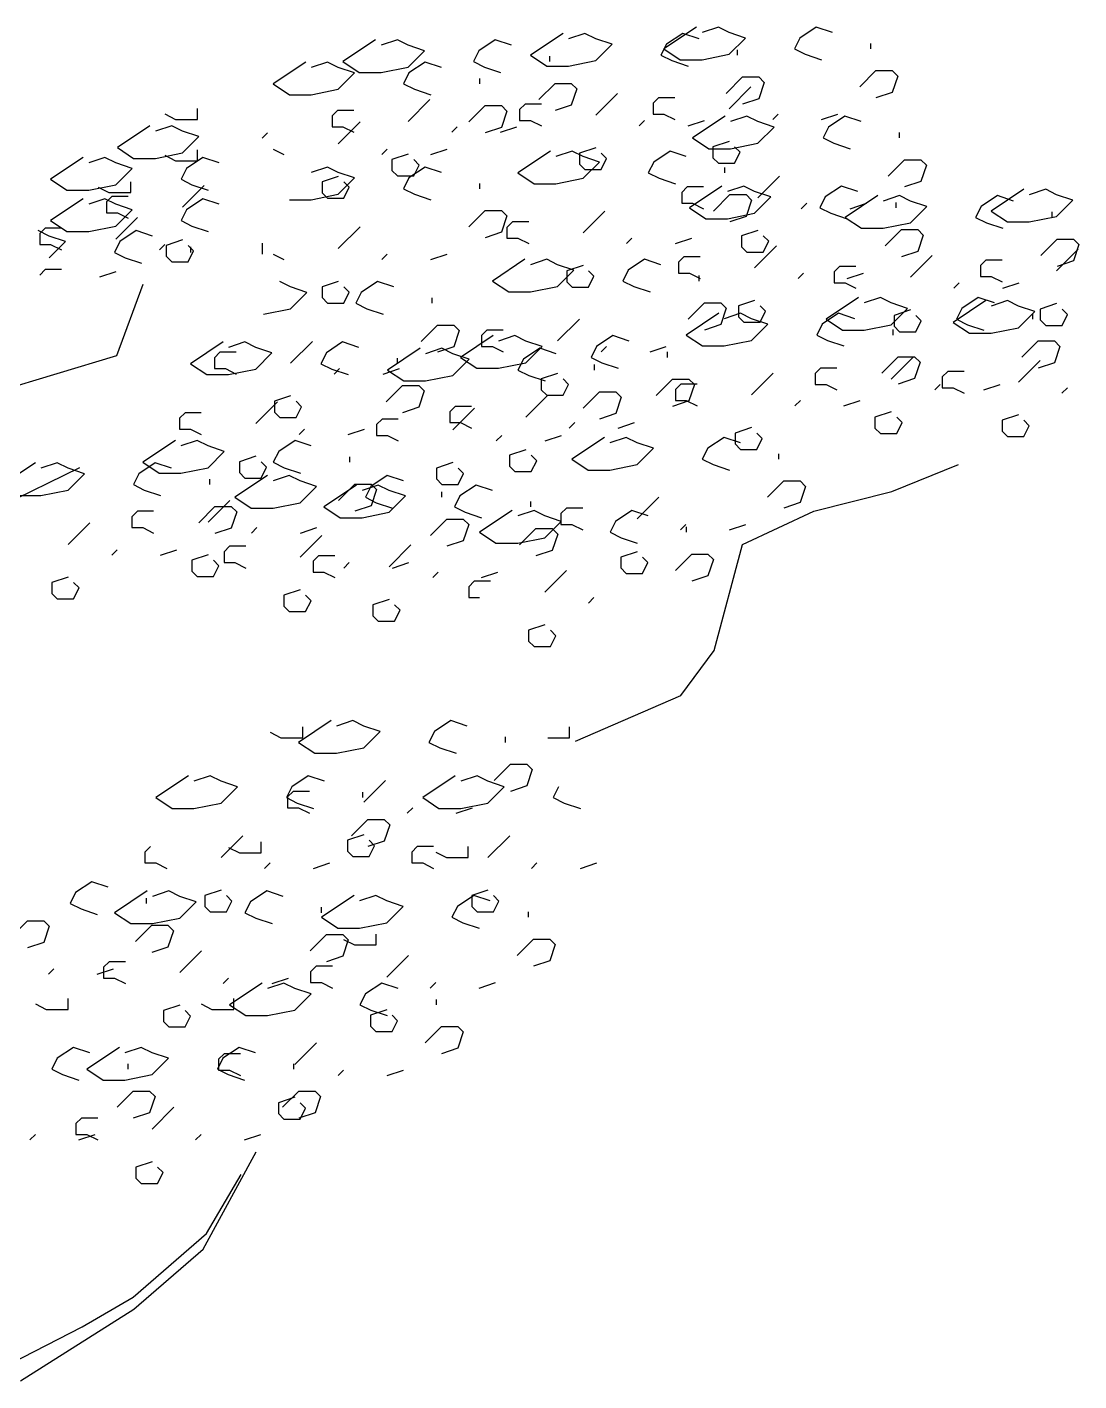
# Model space of a CAD drawing. Header units: millimetres. Extents: x 87938 to 265635, y 330093 to 434310.
# Drawn here: x 260160 to 261976, y 370796 to 373133 of the extents above; entities that cross this region are included whole.
import ezdxf

# ---------------------------------------------------------------- set-up
doc = ezdxf.new("R2010")
doc.units = ezdxf.units.MM

# ---------------------------------------------------------------- blocks, each defined once
blk = doc.blocks.new('A$C61DD4849')
for p, q in [((4593.1, 7880.6), (4536.8, 7843.1)), ((4630.7, 7880.6), (4602.5, 7871.3)), ((4649.4, 7871.3), (4630.7, 7880.6)), ((4823.5, 7891.6), (4767.2, 7854.1)), ((4799.6, 7880.6), (4771.5, 7861.9)), ((4827.8, 7871.3), (4799.6, 7880.6)), ((4861.1, 7891.6), (4832.9, 7882.2)), ((4879.8, 7882.2), (4861.1, 7891.6)), ((4908, 7872.8), (4879.8, 7882.2)), ((5030, 7891.6), (5001.9, 7872.8)), ((5058.2, 7882.2), (5030, 7891.6)), ((4269.5, 7869.7), (4213.2, 7832.1)), ((4307, 7869.7), (4278.9, 7860.3)), ((4325.8, 7860.3), (4307, 7869.7)), ((4353.9, 7850.9), (4325.8, 7860.3)), ((4476, 7869.7), (4447.8, 7850.9)), ((4504.1, 7860.3), (4476, 7869.7)), ((4677.6, 7861.9), (4649.4, 7871.3)), ((4649.4, 7833.7), (4677.6, 7861.9)), ((4771.5, 7861.9), (4762.1, 7843.1)), ((4767.2, 7854.1), (4795.4, 7835.3)), ((4879.8, 7844.7), (4908, 7872.8)), ((4893.5, 7852.5), (4893.5, 7843.1)), ((5001.9, 7872.8), (4992.5, 7854.1)), ((4992.5, 7854.1), (5011.2, 7844.7)), ((5123.9, 7863.4), (5123.9, 7854.1)), ((4148.8, 7831.2), (4092.5, 7793.7)), ((4186.3, 7831.2), (4158.2, 7821.8)), ((4205.1, 7821.8), (4186.3, 7831.2)), ((4213.2, 7832.1), (4241.3, 7813.3)), ((4325.8, 7822.7), (4353.9, 7850.9)), ((4355.3, 7831.2), (4327.1, 7812.5)), ((4383.4, 7821.8), (4355.3, 7831.2)), ((4447.8, 7850.9), (4438.4, 7832.1)), ((4438.4, 7832.1), (4457.2, 7822.7)), ((4536.8, 7843.1), (4565, 7824.3)), ((4569.8, 7841.5), (4569.8, 7832.1)), ((4602.5, 7824.3), (4649.4, 7833.7)), ((4762.1, 7843.1), (4780.8, 7833.7)), ((4780.8, 7833.7), (4809, 7824.3)), ((4795.4, 7835.3), (4832.9, 7835.3)), ((4832.9, 7835.3), (4879.8, 7844.7)), ((5011.2, 7844.7), (5039.4, 7835.3)), ((4233.3, 7812.5), (4205.1, 7821.8)), ((4205.1, 7784.3), (4233.3, 7812.5)), ((4241.3, 7813.3), (4278.9, 7813.3)), ((4278.9, 7813.3), (4325.8, 7822.7)), ((4327.1, 7812.5), (4317.7, 7793.7)), ((4457.2, 7822.7), (4485.3, 7813.3)), ((4565, 7824.3), (4602.5, 7824.3)), ((4874.7, 7777.3), (4902.8, 7805.5)), ((4902.8, 7805.5), (4931, 7805.5)), ((4931, 7805.5), (4940.4, 7796.1)), ((5105.1, 7788.3), (5133.2, 7816.5)), ((5133.2, 7816.5), (5161.4, 7816.5)), ((5161.4, 7816.5), (5170.8, 7807.1)), ((5170.8, 7807.1), (5161.4, 7778.9)), ((4092.5, 7793.7), (4120.6, 7774.9)), ((4158.2, 7774.9), (4205.1, 7784.3)), ((4317.7, 7793.7), (4336.5, 7784.3)), ((4336.5, 7784.3), (4364.7, 7774.9)), ((4449.1, 7803.1), (4449.1, 7793.7)), ((4551, 7766.4), (4579.2, 7794.5)), ((4579.2, 7794.5), (4607.3, 7794.5)), ((4607.3, 7794.5), (4616.7, 7785.1)), ((4616.7, 7785.1), (4607.3, 7757)), ((4917.4, 7788.3), (4879.8, 7750.7)), ((4940.4, 7796.1), (4931, 7767.9)), ((4120.6, 7774.9), (4158.2, 7774.9)), ((4363.3, 7766.4), (4325.8, 7728.8)), ((4527.4, 7758.5), (4518.1, 7749.2)), ((4555.6, 7758.5), (4527.4, 7758.5)), ((4687, 7777.3), (4649.4, 7739.8)), ((4757.8, 7769.5), (4748.5, 7760.1)), ((4748.5, 7760.1), (4748.5, 7741.3)), ((4786, 7769.5), (4757.8, 7769.5)), ((4931, 7767.9), (4902.8, 7758.5)), ((5161.4, 7778.9), (5133.2, 7769.5)), ((3905.6, 7741.7), (3924.3, 7732.3)), ((3961.9, 7732.3), (3961.9, 7751.1)), ((4203.8, 7747.6), (4194.4, 7738.2)), ((4194.4, 7738.2), (4194.4, 7719.4)), ((4231.9, 7747.6), (4203.8, 7747.6)), ((4430.3, 7727.9), (4458.5, 7756.1)), ((4458.5, 7756.1), (4486.7, 7756.1)), ((4486.7, 7756.1), (4496, 7746.7)), ((4496, 7746.7), (4486.7, 7718.5)), ((4518.1, 7749.2), (4518.1, 7730.4)), ((4607.3, 7757), (4579.2, 7747.6)), ((4748.5, 7741.3), (4767.2, 7741.3)), ((4767.2, 7741.3), (4786, 7732)), ((4872.9, 7737.9), (4816.6, 7700.3)), ((4910.4, 7737.9), (4882.3, 7728.5)), ((4929.2, 7728.5), (4910.4, 7737.9)), ((4964.3, 7741.3), (4954.9, 7732)), ((5039.4, 7732), (5067.5, 7741.3)), ((5079.4, 7737.9), (5051.2, 7719.1)), ((5107.5, 7728.5), (5079.4, 7737.9)), ((3880, 7721.4), (3823.7, 7683.9)), ((3917.5, 7721.4), (3889.4, 7712.1)), ((3936.3, 7712.1), (3917.5, 7721.4)), ((3924.3, 7732.3), (3961.9, 7732.3)), ((3964.5, 7702.7), (3936.3, 7712.1)), ((4194.4, 7719.4), (4213.2, 7719.4)), ((4242.6, 7727.9), (4205.1, 7690.4)), ((4213.2, 7719.4), (4231.9, 7710)), ((4410.3, 7719.4), (4400.9, 7710)), ((4486.7, 7718.5), (4458.5, 7709.1)), ((4485.3, 7710), (4513.5, 7719.4)), ((4518.1, 7730.4), (4536.8, 7730.4)), ((4536.8, 7730.4), (4555.6, 7721)), ((4733.9, 7730.4), (4724.5, 7721)), ((4809, 7721), (4837.2, 7730.4)), ((4957.4, 7719.1), (4929.2, 7728.5)), ((4929.2, 7691), (4957.4, 7719.1)), ((5051.2, 7719.1), (5041.8, 7700.3)), ((3936.3, 7674.5), (3964.5, 7702.7)), ((4083.1, 7709.1), (4073.7, 7699.7)), ((4816.6, 7700.3), (4844.8, 7681.6)), ((4879.8, 7694.4), (4851.7, 7685)), ((4882.3, 7681.6), (4929.2, 7691)), ((5041.8, 7700.3), (5060.6, 7691)), ((5060.6, 7691), (5088.8, 7681.6)), ((5173.2, 7709.7), (5173.2, 7700.3)), ((3764.8, 7666.6), (3708.5, 7629)), ((3802.3, 7666.6), (3774.2, 7657.2)), ((3821.1, 7657.2), (3802.3, 7666.6)), ((3823.7, 7683.9), (3851.8, 7665.1)), ((3851.8, 7665.1), (3889.4, 7665.1)), ((3889.4, 7665.1), (3936.3, 7674.5)), ((3905.6, 7670.3), (3924.3, 7660.9)), ((3971.3, 7666.6), (3943.1, 7647.8)), ((3961.9, 7660.9), (3961.9, 7679.7)), ((3999.4, 7657.2), (3971.3, 7666.6)), ((4092.5, 7681), (4111.3, 7671.6)), ((4289.6, 7681), (4280.2, 7671.6)), ((4325.8, 7672.4), (4297.6, 7663)), ((4364.7, 7671.6), (4392.8, 7681)), ((4571.2, 7677.5), (4514.9, 7640)), ((4608.7, 7677.5), (4580.6, 7668.1)), ((4627.5, 7668.1), (4608.7, 7677.5)), ((4649.4, 7683.4), (4621.3, 7674)), ((4621.3, 7674), (4621.3, 7655.2)), ((4655.7, 7658.7), (4627.5, 7668.1)), ((4668.2, 7664.6), (4658.8, 7674)), ((4658.8, 7645.8), (4668.2, 7664.6)), ((4777.7, 7677.5), (4749.5, 7658.7)), ((4805.8, 7668.1), (4777.7, 7677.5)), ((4844.8, 7681.6), (4882.3, 7681.6)), ((4851.7, 7685), (4851.7, 7666.2)), ((4851.7, 7666.2), (4861.1, 7656.8)), ((4898.6, 7675.6), (4889.2, 7685)), ((4889.2, 7656.8), (4898.6, 7675.6)), ((3849.3, 7647.8), (3821.1, 7657.2)), ((3821.1, 7619.6), (3849.3, 7647.8)), ((3924.3, 7660.9), (3961.9, 7660.9)), ((3943.1, 7647.8), (3933.7, 7629)), ((4186.3, 7650.1), (4158.2, 7640.7)), ((4205.1, 7640.7), (4186.3, 7650.1)), ((4297.6, 7663), (4297.6, 7644.3)), ((4297.6, 7644.3), (4307, 7634.9)), ((4355.3, 7650.1), (4327.1, 7631.3)), ((4344.6, 7653.6), (4335.2, 7663)), ((4335.2, 7634.9), (4344.6, 7653.6)), ((4383.4, 7640.7), (4355.3, 7650.1)), ((4621.3, 7655.2), (4630.7, 7645.8)), ((4627.5, 7630.6), (4655.7, 7658.7)), ((4630.7, 7645.8), (4649.4, 7645.8)), ((4649.4, 7645.8), (4658.8, 7645.8)), ((4749.5, 7658.7), (4740.1, 7640)), ((4861.1, 7656.8), (4879.8, 7656.8)), ((4871.5, 7649.4), (4871.5, 7640)), ((4879.8, 7656.8), (4889.2, 7656.8)), ((5154.5, 7634.6), (5182.6, 7662.8)), ((5182.6, 7662.8), (5210.8, 7662.8)), ((5210.8, 7662.8), (5220.2, 7653.4)), ((5220.2, 7653.4), (5210.8, 7625.2)), ((3708.5, 7629), (3736.6, 7610.2)), ((3774.2, 7610.2), (3821.1, 7619.6)), ((3846.7, 7606), (3846.7, 7624.8)), ((3933.7, 7629), (3952.5, 7619.6)), ((3973.8, 7618.1), (3936.3, 7580.6)), ((3952.5, 7619.6), (3980.7, 7610.2)), ((4205.1, 7634), (4177, 7624.6)), ((4177, 7624.6), (4177, 7605.8)), ((4233.3, 7631.3), (4205.1, 7640.7)), ((4205.1, 7603.1), (4233.3, 7631.3)), ((4223.9, 7615.2), (4214.5, 7624.6)), ((4307, 7634.9), (4325.8, 7634.9)), ((4327.1, 7631.3), (4317.7, 7612.5)), ((4325.8, 7634.9), (4335.2, 7634.9)), ((4449.1, 7621.9), (4449.1, 7612.5)), ((4514.9, 7640), (4543, 7621.2)), ((4543, 7621.2), (4580.6, 7621.2)), ((4580.6, 7621.2), (4627.5, 7630.6)), ((4740.1, 7640), (4758.9, 7630.6)), ((4758.9, 7630.6), (4787.1, 7621.2)), ((4966.8, 7634.6), (4929.2, 7597)), ((5210.8, 7625.2), (5182.6, 7615.8)), ((3764.8, 7595.2), (3708.5, 7557.6)), ((3736.6, 7610.2), (3774.2, 7610.2)), ((3802.3, 7595.2), (3774.2, 7585.8)), ((3790.4, 7615.4), (3809.1, 7606)), ((3821.1, 7585.8), (3802.3, 7595.2)), ((3814.3, 7599.3), (3804.9, 7590)), ((3809.1, 7606), (3846.7, 7606)), ((3842.5, 7599.3), (3814.3, 7599.3)), ((3971.3, 7595.2), (3943.1, 7576.4)), ((3999.4, 7585.8), (3971.3, 7595.2)), ((4158.2, 7593.7), (4205.1, 7603.1)), ((4177, 7605.8), (4186.3, 7596.4)), ((4186.3, 7596.4), (4205.1, 7596.4)), ((4205.1, 7596.4), (4214.5, 7596.4)), ((4214.5, 7596.4), (4223.9, 7615.2)), ((4317.7, 7612.5), (4336.5, 7603.1)), ((4336.5, 7603.1), (4364.7, 7593.7)), ((4807.2, 7615.8), (4797.8, 7606.4)), ((4797.8, 7606.4), (4797.8, 7587.6)), ((4835.4, 7615.8), (4807.2, 7615.8)), ((4867.4, 7617.1), (4811.1, 7579.6)), ((4852.7, 7574.2), (4880.9, 7602.4)), ((4905, 7617.1), (4876.8, 7607.8)), ((4880.9, 7602.4), (4909.1, 7602.4)), ((4923.7, 7607.8), (4905, 7617.1)), ((4909.1, 7602.4), (4918.4, 7593)), ((4951.9, 7598.4), (4923.7, 7607.8)), ((4923.7, 7570.2), (4951.9, 7598.4)), ((5045.7, 7598.4), (5036.4, 7579.6)), ((5073.9, 7617.1), (5045.7, 7598.4)), ((5102, 7607.8), (5073.9, 7617.1)), ((5136.2, 7600.7), (5079.9, 7563.1)), ((5173.8, 7600.7), (5145.6, 7591.3)), ((5192.5, 7591.3), (5173.8, 7600.7)), ((5342.7, 7600.7), (5314.5, 7581.9)), ((5388.6, 7611.7), (5332.3, 7574.1)), ((5370.8, 7591.3), (5342.7, 7600.7)), ((5426.1, 7611.7), (5397.9, 7602.3)), ((5444.9, 7602.3), (5426.1, 7611.7)), ((5473, 7592.9), (5444.9, 7602.3)), ((3804.9, 7590), (3804.9, 7571.2)), ((3804.9, 7571.2), (3823.7, 7571.2)), ((3849.3, 7576.4), (3821.1, 7585.8)), ((3821.1, 7548.2), (3849.3, 7576.4)), ((3823.7, 7571.2), (3842.5, 7561.8)), ((3943.1, 7576.4), (3933.7, 7557.6)), ((4120.6, 7593.7), (4158.2, 7593.7)), ((4430.3, 7546.8), (4458.5, 7574.9)), ((4458.5, 7574.9), (4486.7, 7574.9)), ((4486.7, 7574.9), (4496, 7565.6)), ((4665, 7574.2), (4627.5, 7536.6)), ((4797.8, 7587.6), (4816.6, 7587.6)), ((4811.1, 7579.6), (4839.3, 7560.8)), ((4816.6, 7587.6), (4835.4, 7578.2)), ((4918.4, 7593), (4909.1, 7564.8)), ((5013.7, 7587.6), (5004.3, 7578.2)), ((5036.4, 7579.6), (5055.1, 7570.2)), ((5088.8, 7578.2), (5116.9, 7587.6)), ((5167.7, 7589), (5167.7, 7579.6)), ((5220.7, 7581.9), (5192.5, 7591.3)), ((5192.5, 7553.7), (5220.7, 7581.9)), ((5314.5, 7581.9), (5305.2, 7563.1)), ((5332.3, 7574.1), (5360.4, 7555.3)), ((5436.5, 7572.5), (5436.5, 7563.1)), ((5444.9, 7564.7), (5473, 7592.9)), ((3708.5, 7557.6), (3736.6, 7538.8)), ((3774.2, 7538.8), (3821.1, 7548.2)), ((3858.6, 7563.2), (3821.1, 7525.7)), ((3933.7, 7557.6), (3952.5, 7548.2)), ((3952.5, 7548.2), (3980.7, 7538.8)), ((4496, 7565.6), (4486.7, 7537.4)), ((4505.5, 7555.4), (4496.1, 7546)), ((4533.7, 7555.4), (4505.5, 7555.4)), ((4839.3, 7560.8), (4876.8, 7560.8)), ((4876.8, 7560.8), (4923.7, 7570.2)), ((4909.1, 7564.8), (4880.9, 7555.4)), ((5055.1, 7570.2), (5083.3, 7560.8)), ((5079.9, 7563.1), (5108.1, 7544.3)), ((5145.6, 7544.3), (5192.5, 7553.7)), ((5305.2, 7563.1), (5323.9, 7553.7)), ((5323.9, 7553.7), (5352.1, 7544.3)), ((5360.4, 7555.3), (5397.9, 7555.3)), ((5397.9, 7555.3), (5444.9, 7564.7)), ((3705.9, 7530.9), (3687.1, 7540.3)), ((3699.1, 7544.5), (3689.7, 7535.1)), ((3689.7, 7535.1), (3689.7, 7516.3)), ((3727.3, 7544.5), (3699.1, 7544.5)), ((3734.1, 7521.5), (3705.9, 7530.9)), ((3736.6, 7538.8), (3774.2, 7538.8)), ((3856.1, 7540.3), (3827.9, 7521.5)), ((3884.2, 7530.9), (3856.1, 7540.3)), ((4242.6, 7546.8), (4205.1, 7509.2)), ((4486.7, 7537.4), (4458.5, 7528)), ((4496.1, 7546), (4496.1, 7527.3)), ((4496.1, 7527.3), (4514.9, 7527.3)), ((4514.9, 7527.3), (4533.7, 7517.9)), ((4712, 7527.3), (4702.6, 7517.9)), ((4787.1, 7517.9), (4815.2, 7527.3)), ((4929.2, 7540.7), (4901.1, 7531.3)), ((4901.1, 7531.3), (4901.1, 7512.5)), ((4948, 7521.9), (4938.6, 7531.3)), ((5108.1, 7544.3), (5145.6, 7544.3)), ((5149, 7513.8), (5177.1, 7542)), ((5177.1, 7542), (5205.3, 7542)), ((5205.3, 7542), (5214.7, 7532.6)), ((5214.7, 7532.6), (5205.3, 7504.4)), ((5417.8, 7497.4), (5445.9, 7525.5)), ((5445.9, 7525.5), (5474.1, 7525.5)), ((5474.1, 7525.5), (5483.5, 7516.1)), ((3689.7, 7516.3), (3708.5, 7516.3)), ((3705.9, 7493.3), (3734.1, 7521.5)), ((3708.5, 7516.3), (3727.3, 7506.9)), ((3827.9, 7521.5), (3818.5, 7502.7)), ((3818.5, 7502.7), (3837.3, 7493.3)), ((3905.6, 7516.3), (3896.2, 7506.9)), ((3936.3, 7524.2), (3908.2, 7514.8)), ((3908.2, 7514.8), (3908.2, 7496)), ((3955.1, 7505.4), (3945.7, 7514.8)), ((3945.7, 7486.6), (3955.1, 7505.4)), ((3949.9, 7512.1), (3949.9, 7502.7)), ((4073.7, 7518.6), (4073.7, 7499.8)), ((4901.1, 7512.5), (4910.4, 7503.1)), ((4910.4, 7503.1), (4929.2, 7503.1)), ((4961.3, 7513.8), (4923.7, 7476.3)), ((4929.2, 7503.1), (4938.6, 7503.1)), ((4938.6, 7503.1), (4948, 7521.9)), ((5205.3, 7504.4), (5177.1, 7495)), ((5482.4, 7508.3), (5444.9, 7470.8)), ((5483.5, 7516.1), (5474.1, 7488)), ((3837.3, 7493.3), (3865.5, 7483.9)), ((3908.2, 7496), (3917.5, 7486.6)), ((3917.5, 7486.6), (3936.3, 7486.6)), ((3936.3, 7486.6), (3945.7, 7486.6)), ((4092.5, 7499.8), (4111.3, 7490.4)), ((4289.6, 7499.8), (4280.2, 7490.4)), ((4364.7, 7490.4), (4392.8, 7499.8)), ((4527.3, 7490.9), (4471, 7453.3)), ((4564.9, 7490.9), (4536.7, 7481.5)), ((4583.6, 7481.5), (4564.9, 7490.9)), ((4611.8, 7472.1), (4583.6, 7481.5)), ((4627.5, 7480.3), (4599.4, 7470.9)), ((4733.8, 7490.9), (4705.6, 7472.1)), ((4761.9, 7481.5), (4733.8, 7490.9)), ((4801.7, 7495), (4792.3, 7485.7)), ((4792.3, 7485.7), (4792.3, 7466.9)), ((4829.9, 7495), (4801.7, 7495)), ((5070.5, 7478.6), (5061.1, 7469.2)), ((5098.7, 7478.6), (5070.5, 7478.6)), ((5230.1, 7497.4), (5192.5, 7459.8)), ((5322.9, 7489.6), (5313.5, 7480.2)), ((5313.5, 7480.2), (5313.5, 7461.4)), ((5351, 7489.6), (5322.9, 7489.6)), ((5474.1, 7488), (5445.9, 7478.6)), ((3699.1, 7473.1), (3689.7, 7463.7)), ((3727.3, 7473.1), (3699.1, 7473.1)), ((3821.1, 7469.3), (3793, 7459.9)), ((4583.6, 7443.9), (4611.8, 7472.1)), ((4599.4, 7470.9), (4599.4, 7452.1)), ((4646.3, 7461.5), (4636.9, 7470.9)), ((4636.9, 7442.7), (4646.3, 7461.5)), ((4705.6, 7472.1), (4696.2, 7453.3)), ((4792.3, 7466.9), (4811.1, 7466.9)), ((4811.1, 7466.9), (4829.9, 7457.5)), ((4827.6, 7462.7), (4827.6, 7453.3)), ((5008.2, 7466.9), (4998.8, 7457.5)), ((5061.1, 7469.2), (5061.1, 7450.4)), ((5083.3, 7457.5), (5111.4, 7466.9)), ((5313.5, 7461.4), (5332.3, 7461.4)), ((5332.3, 7461.4), (5351, 7452)), ((3822.9, 7325), (3868.2, 7448.2)), ((4122.8, 7443.1), (4104.1, 7452.5)), ((4151, 7433.7), (4122.8, 7443.1)), ((4122.8, 7405.5), (4151, 7433.7)), ((4205.1, 7452.8), (4177, 7443.5)), ((4177, 7443.5), (4177, 7424.7)), ((4223.9, 7434.1), (4214.5, 7443.5)), ((4214.5, 7415.3), (4223.9, 7434.1)), ((4244.8, 7433.7), (4235.4, 7414.9)), ((4273, 7452.5), (4244.8, 7433.7)), ((4301.1, 7443.1), (4273, 7452.5)), ((4471, 7453.3), (4499.2, 7434.5)), ((4499.2, 7434.5), (4536.7, 7434.5)), ((4536.7, 7434.5), (4583.6, 7443.9)), ((4599.4, 7452.1), (4608.7, 7442.7)), ((4608.7, 7442.7), (4627.5, 7442.7)), ((4627.5, 7442.7), (4636.9, 7442.7)), ((4696.2, 7453.3), (4715, 7443.9)), ((4715, 7443.9), (4743.2, 7434.5)), ((5061.1, 7450.4), (5079.9, 7450.4)), ((5079.9, 7450.4), (5098.7, 7441)), ((5277, 7450.4), (5267.6, 7441)), ((5352.1, 7441), (5380.2, 7450.4)), ((4177, 7424.7), (4186.3, 7415.3)), ((4186.3, 7415.3), (4205.1, 7415.3)), ((4205.1, 7415.3), (4214.5, 7415.3)), ((4235.4, 7414.9), (4254.2, 7405.5)), ((4366.8, 7424.3), (4366.8, 7414.9)), ((4808.9, 7387.6), (4837, 7415.7)), ((4837, 7415.7), (4865.2, 7415.7)), ((4865.2, 7415.7), (4874.6, 7406.4)), ((4923.7, 7419.9), (4895.6, 7410.5)), ((4895.6, 7410.5), (4895.6, 7391.7)), ((4942.5, 7401.1), (4933.1, 7410.5)), ((5103.3, 7425), (5047, 7387.4)), ((5140.8, 7425), (5112.7, 7415.6)), ((5159.6, 7415.6), (5140.8, 7425)), ((5187.8, 7406.2), (5159.6, 7415.6)), ((5322.7, 7419.5), (5266.4, 7382)), ((5309.8, 7425), (5281.6, 7406.2)), ((5337.9, 7415.6), (5309.8, 7425)), ((5360.3, 7419.5), (5332.1, 7410.1)), ((5379, 7410.1), (5360.3, 7419.5)), ((5407.2, 7400.7), (5379, 7410.1)), ((5444.9, 7414.4), (5416.7, 7405)), ((4075.9, 7396.1), (4122.8, 7405.5)), ((4254.2, 7405.5), (4282.4, 7396.1)), ((4621.2, 7387.6), (4583.6, 7350)), ((4861.9, 7397.6), (4805.6, 7360)), ((4874.6, 7406.4), (4865.2, 7378.2)), ((4899.5, 7397.6), (4871.3, 7388.2)), ((4895.6, 7391.7), (4905, 7382.3)), ((4918.2, 7388.2), (4899.5, 7397.6)), ((4946.4, 7378.8), (4918.2, 7388.2)), ((4933.1, 7382.3), (4942.5, 7401.1)), ((5068.4, 7397.6), (5040.3, 7378.8)), ((5047, 7387.4), (5075.2, 7368.7)), ((5096.6, 7388.2), (5068.4, 7397.6)), ((5159.6, 7378), (5187.8, 7406.2)), ((5192.5, 7403.4), (5164.4, 7394)), ((5164.4, 7394), (5164.4, 7375.3)), ((5211.3, 7384.7), (5201.9, 7394)), ((5201.9, 7365.9), (5211.3, 7384.7)), ((5281.6, 7406.2), (5272.2, 7387.4)), ((5272.2, 7387.4), (5291, 7378)), ((5379, 7372.6), (5407.2, 7400.7)), ((5403.6, 7396.8), (5403.6, 7387.4)), ((5416.7, 7405), (5416.7, 7386.2)), ((5416.7, 7386.2), (5426.1, 7376.8)), ((5463.6, 7395.6), (5454.3, 7405)), ((5454.3, 7376.8), (5463.6, 7395.6)), ((4348.1, 7349.1), (4376.2, 7377.3)), ((4376.2, 7377.3), (4404.4, 7377.3)), ((4404.4, 7377.3), (4413.8, 7367.9)), ((4413.8, 7367.9), (4404.4, 7339.7)), ((4461.6, 7368.8), (4452.2, 7359.4)), ((4489.8, 7368.8), (4461.6, 7368.8)), ((4865.2, 7378.2), (4837, 7368.8)), ((4905, 7382.3), (4923.7, 7382.3)), ((4918.2, 7350.6), (4946.4, 7378.8)), ((4923.7, 7382.3), (4933.1, 7382.3)), ((5040.3, 7378.8), (5030.9, 7360)), ((5075.2, 7368.7), (5112.7, 7368.7)), ((5112.7, 7368.7), (5159.6, 7378)), ((5162.3, 7369.4), (5162.3, 7360)), ((5164.4, 7375.3), (5173.8, 7365.9)), ((5173.8, 7365.9), (5192.5, 7365.9)), ((5192.5, 7365.9), (5201.9, 7365.9)), ((5266.4, 7382), (5294.6, 7363.2)), ((5291, 7378), (5319.2, 7368.7)), ((5294.6, 7363.2), (5332.1, 7363.2)), ((5332.1, 7363.2), (5379, 7372.6)), ((5426.1, 7376.8), (5444.9, 7376.8)), ((5444.9, 7376.8), (5454.3, 7376.8)), ((4006.2, 7348.2), (3949.9, 7310.6)), ((4043.7, 7348.2), (4015.6, 7338.8)), ((4062.5, 7338.8), (4043.7, 7348.2)), ((4090.6, 7329.4), (4062.5, 7338.8)), ((4160.4, 7349.1), (4122.8, 7311.6)), ((4212.6, 7348.2), (4184.5, 7329.4)), ((4240.8, 7338.8), (4212.6, 7348.2)), ((4404.4, 7339.7), (4376.2, 7330.4)), ((4472.5, 7359.1), (4416.1, 7321.6)), ((4452.2, 7359.4), (4452.2, 7340.6)), ((4452.2, 7340.6), (4471, 7340.6)), ((4471, 7340.6), (4489.8, 7331.2)), ((4510, 7359.1), (4481.8, 7349.7)), ((4528.8, 7349.7), (4510, 7359.1)), ((4556.9, 7340.3), (4528.8, 7349.7)), ((4528.8, 7312.2), (4556.9, 7340.3)), ((4650.8, 7340.3), (4641.4, 7321.6)), ((4678.9, 7359.1), (4650.8, 7340.3)), ((4668.1, 7340.6), (4658.7, 7331.2)), ((4707.1, 7349.7), (4678.9, 7359.1)), ((4743.2, 7331.2), (4771.3, 7340.6)), ((4805.6, 7360), (4833.8, 7341.2)), ((4833.8, 7341.2), (4871.3, 7341.2)), ((4871.3, 7341.2), (4918.2, 7350.6)), ((5030.9, 7360), (5049.6, 7350.6)), ((5049.6, 7350.6), (5077.8, 7341.2)), ((5384.9, 7321.7), (5413, 7349.9)), ((5413, 7349.9), (5441.2, 7349.9)), ((5441.2, 7349.9), (5450.6, 7340.5)), ((5450.6, 7340.5), (5441.2, 7312.3)), ((3605.3, 7259.1), (3822.9, 7325)), ((4000.8, 7330.4), (3991.4, 7321)), ((3991.4, 7321), (3991.4, 7302.2)), ((4029, 7330.4), (4000.8, 7330.4)), ((4062.5, 7301.2), (4090.6, 7329.4)), ((4184.5, 7329.4), (4175.1, 7310.6)), ((4346.3, 7337.2), (4290, 7299.6)), ((4306.5, 7320), (4306.5, 7310.6)), ((4383.8, 7337.2), (4355.7, 7327.8)), ((4402.6, 7327.8), (4383.8, 7337.2)), ((4430.7, 7318.4), (4402.6, 7327.8)), ((4402.6, 7290.2), (4430.7, 7318.4)), ((4416.1, 7321.6), (4444.3, 7302.8)), ((4524.6, 7318.4), (4515.2, 7299.6)), ((4552.8, 7337.2), (4524.6, 7318.4)), ((4580.9, 7327.8), (4552.8, 7337.2)), ((4641.4, 7321.6), (4660.2, 7312.2)), ((4772.8, 7331), (4772.8, 7321.6)), ((5143.5, 7294.2), (5171.6, 7322.4)), ((5197.2, 7321.7), (5159.6, 7284.1)), ((5171.6, 7322.4), (5199.8, 7322.4)), ((5199.8, 7322.4), (5209.2, 7313)), ((5416.6, 7316.2), (5379, 7278.6)), ((3949.9, 7310.6), (3978, 7291.8)), ((3978, 7291.8), (4015.6, 7291.8)), ((3991.4, 7302.2), (4010.2, 7302.2)), ((4010.2, 7302.2), (4029, 7292.8)), ((4015.6, 7291.8), (4062.5, 7301.2)), ((4175.1, 7310.6), (4193.9, 7301.2)), ((4193.9, 7301.2), (4222, 7291.8)), ((4207.3, 7302.2), (4197.9, 7292.8)), ((4282.4, 7292.8), (4310.5, 7302.2)), ((4290, 7299.6), (4318.1, 7280.8)), ((4444.3, 7302.8), (4481.8, 7302.8)), ((4481.8, 7302.8), (4528.8, 7312.2)), ((4515.2, 7299.6), (4534, 7290.2)), ((4583.6, 7293.6), (4555.5, 7284.3)), ((4646.6, 7309), (4646.6, 7299.6)), ((4660.2, 7312.2), (4688.3, 7302.8)), ((4955.8, 7294.2), (4918.2, 7256.7)), ((5037.6, 7302.9), (5028.2, 7293.5)), ((5028.2, 7293.5), (5028.2, 7274.7)), ((5065.8, 7302.9), (5037.6, 7302.9)), ((5209.2, 7313), (5199.8, 7284.9)), ((5257, 7297.4), (5247.7, 7288)), ((5285.2, 7297.4), (5257, 7297.4)), ((5441.2, 7312.3), (5413, 7302.9)), ((4287.7, 7244.8), (4315.9, 7273)), ((4315.9, 7273), (4344, 7273)), ((4318.1, 7280.8), (4355.7, 7280.8)), ((4344, 7273), (4353.4, 7263.6)), ((4355.7, 7280.8), (4402.6, 7290.2)), ((4534, 7290.2), (4562.1, 7280.8)), ((4555.5, 7284.3), (4555.5, 7265.5)), ((4602.4, 7274.9), (4593, 7284.3)), ((4593, 7256.1), (4602.4, 7274.9)), ((4754, 7255.8), (4782.2, 7284)), ((4782.2, 7284), (4810.3, 7284)), ((4796.2, 7275.5), (4786.9, 7266.1)), ((4824.4, 7275.5), (4796.2, 7275.5)), ((4810.3, 7284), (4819.7, 7274.6)), ((4819.7, 7274.6), (4810.3, 7246.4)), ((5028.2, 7274.7), (5047, 7274.7)), ((5047, 7274.7), (5065.8, 7265.3)), ((5199.8, 7284.9), (5171.6, 7275.5)), ((5244.1, 7274.7), (5234.7, 7265.3)), ((5247.7, 7288), (5247.7, 7269.2)), ((5247.7, 7269.2), (5266.4, 7269.2)), ((5266.4, 7269.2), (5285.2, 7259.9)), ((5319.2, 7265.3), (5347.3, 7274.7)), ((5463.5, 7269.2), (5454.1, 7259.9)), ((4100, 7244.8), (4062.5, 7207.3)), ((4122.8, 7255.2), (4094.7, 7245.8)), ((4094.7, 7245.8), (4094.7, 7227)), ((4141.6, 7236.4), (4132.2, 7245.8)), ((4353.4, 7263.6), (4344, 7235.4)), ((4566.3, 7255.8), (4528.8, 7218.2)), ((4555.5, 7265.5), (4564.9, 7256.1)), ((4564.9, 7256.1), (4583.6, 7256.1)), ((4583.6, 7256.1), (4593, 7256.1)), ((4627.8, 7233.9), (4656, 7262)), ((4656, 7262), (4684.1, 7262)), ((4684.1, 7262), (4693.5, 7252.6)), ((4693.5, 7252.6), (4684.1, 7224.5)), ((4810.3, 7246.4), (4782.2, 7237)), ((4786.9, 7266.1), (4786.9, 7247.3)), ((4786.9, 7247.3), (4805.6, 7247.3)), ((4805.6, 7247.3), (4824.4, 7237.9)), ((5002.7, 7247.3), (4993.3, 7237.9)), ((5077.8, 7237.9), (5105.9, 7247.3)), ((3940.5, 7226.1), (3931.1, 7216.7)), ((3968.6, 7226.1), (3940.5, 7226.1)), ((4094.7, 7227), (4104.1, 7217.7)), ((4132.2, 7217.7), (4141.6, 7236.4)), ((4344, 7235.4), (4315.9, 7226.1)), ((4406.8, 7237), (4397.4, 7227.6)), ((4397.4, 7227.6), (4397.4, 7208.9)), ((4440.1, 7233.9), (4402.6, 7196.3)), ((4434.9, 7237), (4406.8, 7237)), ((4684.1, 7224.5), (4656, 7215.1)), ((5159.6, 7227.8), (5131.5, 7218.4)), ((5379, 7222.3), (5350.9, 7212.9)), ((3931.1, 7216.7), (3931.1, 7197.9)), ((3931.1, 7197.9), (3949.9, 7197.9)), ((3949.9, 7197.9), (3968.6, 7188.5)), ((4104.1, 7217.7), (4122.8, 7217.7)), ((4122.8, 7217.7), (4132.2, 7217.7)), ((4146.9, 7197.9), (4137.6, 7188.5)), ((4222, 7188.5), (4250.2, 7197.9)), ((4280.6, 7215.1), (4271.2, 7205.7)), ((4271.2, 7205.7), (4271.2, 7186.9)), ((4308.7, 7215.1), (4280.6, 7215.1)), ((4397.4, 7208.9), (4416.1, 7208.9)), ((4416.1, 7208.9), (4434.9, 7199.5)), ((4613.2, 7208.9), (4603.8, 7199.5)), ((4688.3, 7199.5), (4716.5, 7208.9)), ((4918.2, 7200.3), (4890.1, 7190.9)), ((5131.5, 7218.4), (5131.5, 7199.6)), ((5131.5, 7199.6), (5140.8, 7190.2)), ((5178.4, 7209), (5169, 7218.4)), ((5169, 7190.2), (5178.4, 7209)), ((5350.9, 7212.9), (5350.9, 7194.1)), ((5397.8, 7203.5), (5388.4, 7212.9)), ((5388.4, 7184.7), (5397.8, 7203.5)), ((3923.9, 7178), (3867.6, 7140.4)), ((3961.4, 7178), (3933.3, 7168.6)), ((3980.2, 7168.6), (3961.4, 7178)), ((4130.4, 7178), (4102.2, 7159.2)), ((4158.5, 7168.6), (4130.4, 7178)), ((4271.2, 7186.9), (4290, 7186.9)), ((4290, 7186.9), (4308.7, 7177.5)), ((4487.1, 7186.9), (4477.7, 7177.5)), ((4562.1, 7177.5), (4590.3, 7186.9)), ((4664.5, 7183.5), (4608.1, 7145.9)), ((4702, 7183.5), (4673.8, 7174.1)), ((4720.8, 7174.1), (4702, 7183.5)), ((4748.9, 7164.7), (4720.8, 7174.1)), ((4870.9, 7183.5), (4842.8, 7164.7)), ((4899.1, 7174.1), (4870.9, 7183.5)), ((4890.1, 7190.9), (4890.1, 7172.1)), ((4937, 7181.5), (4927.6, 7190.9)), ((4927.6, 7162.8), (4937, 7181.5)), ((5140.8, 7190.2), (5159.6, 7190.2)), ((5159.6, 7190.2), (5169, 7190.2)), ((5350.9, 7194.1), (5360.3, 7184.7)), ((5360.3, 7184.7), (5379, 7184.7)), ((5379, 7184.7), (5388.4, 7184.7)), ((4008.3, 7159.2), (3980.2, 7168.6)), ((3980.2, 7131), (4008.3, 7159.2)), ((4062.5, 7150.9), (4034.3, 7141.5)), ((4102.2, 7159.2), (4092.8, 7140.4)), ((4528.8, 7161.9), (4500.6, 7152.5)), ((4500.6, 7152.5), (4500.6, 7133.7)), ((4547.5, 7143.1), (4538.1, 7152.5)), ((4720.8, 7136.5), (4748.9, 7164.7)), ((4842.8, 7164.7), (4833.4, 7145.9)), ((4890.1, 7172.1), (4899.5, 7162.8)), ((4899.5, 7162.8), (4918.2, 7162.8)), ((4918.2, 7162.8), (4927.6, 7162.8)), ((4964.8, 7155.3), (4964.8, 7145.9)), ((3758.1, 7130.7), (3621.8, 7064.4)), ((3682.5, 7139.6), (3626.2, 7102)), ((3720.1, 7139.6), (3691.9, 7130.2)), ((3738.8, 7130.2), (3720.1, 7139.6)), ((3767, 7120.8), (3738.8, 7130.2)), ((3889, 7139.6), (3860.8, 7120.8)), ((3867.6, 7140.4), (3895.7, 7121.6)), ((3917.1, 7130.2), (3889, 7139.6)), ((3933.3, 7121.6), (3980.2, 7131)), ((4034.3, 7141.5), (4034.3, 7122.7)), ((4081.2, 7132.1), (4071.9, 7141.5)), ((4071.9, 7113.3), (4081.2, 7132.1)), ((4092.8, 7140.4), (4111.6, 7131)), ((4111.6, 7131), (4139.7, 7121.6)), ((4224.2, 7149.8), (4224.2, 7140.4)), ((4402.6, 7139.9), (4374.4, 7130.5)), ((4374.4, 7130.5), (4374.4, 7111.8)), ((4421.4, 7121.2), (4412, 7130.5)), ((4500.6, 7133.7), (4510, 7124.3)), ((4538.1, 7124.3), (4547.5, 7143.1)), ((4608.1, 7145.9), (4636.3, 7127.1)), ((4673.8, 7127.1), (4720.8, 7136.5)), ((4833.4, 7145.9), (4852.2, 7136.5)), ((4852.2, 7136.5), (4880.3, 7127.1)), ((5160.4, 7089.9), (5275.6, 7136.5)), ((3738.8, 7092.6), (3767, 7120.8)), ((3860.8, 7120.8), (3851.4, 7102)), ((3895.7, 7121.6), (3933.3, 7121.6)), ((3982.8, 7111.4), (3982.8, 7102)), ((4083, 7117.6), (4026.7, 7080)), ((4034.3, 7122.7), (4043.7, 7113.3)), ((4043.7, 7113.3), (4062.5, 7113.3)), ((4062.5, 7113.3), (4071.9, 7113.3)), ((4120.5, 7117.6), (4092.4, 7108.2)), ((4139.3, 7108.2), (4120.5, 7117.6)), ((4167.4, 7098.8), (4139.3, 7108.2)), ((4289.4, 7117.6), (4261.3, 7098.8)), ((4317.6, 7108.2), (4289.4, 7117.6)), ((4374.4, 7111.8), (4383.8, 7102.4)), ((4412, 7102.4), (4421.4, 7121.2)), ((4510, 7124.3), (4528.8, 7124.3)), ((4528.8, 7124.3), (4538.1, 7124.3)), ((4636.3, 7127.1), (4673.8, 7127.1)), ((4946, 7080.2), (4974.2, 7108.3)), ((4974.2, 7108.3), (5002.3, 7108.3)), ((5002.3, 7108.3), (5011.7, 7098.9)), ((3654.4, 7083.2), (3691.9, 7083.2)), ((3691.9, 7083.2), (3738.8, 7092.6)), ((3851.4, 7102), (3870.2, 7092.6)), ((3870.2, 7092.6), (3898.4, 7083.2)), ((4139.3, 7070.6), (4167.4, 7098.8)), ((4236.6, 7101.1), (4180.3, 7063.6)), ((4205.4, 7074.7), (4233.6, 7102.8)), ((4233.6, 7102.8), (4261.7, 7102.8)), ((4274.1, 7101.1), (4246, 7091.7)), ((4261.3, 7098.8), (4251.9, 7080)), ((4261.7, 7102.8), (4271.1, 7093.4)), ((4271.1, 7093.4), (4261.7, 7065.3)), ((4292.9, 7091.7), (4274.1, 7101.1)), ((4321, 7082.3), (4292.9, 7091.7)), ((4292.9, 7054.2), (4321, 7082.3)), ((4383.3, 7089.4), (4383.3, 7080)), ((4383.8, 7102.4), (4402.6, 7102.4)), ((4402.6, 7102.4), (4412, 7102.4)), ((4414.9, 7082.3), (4405.5, 7063.6)), ((4443, 7101.1), (4414.9, 7082.3)), ((4471.2, 7091.7), (4443, 7101.1)), ((5011.7, 7098.9), (5002.3, 7070.8)), ((5025.9, 7056.2), (5160.4, 7089.9)), ((3964.1, 7036.2), (3992.2, 7064.4)), ((4017.7, 7074.7), (3980.2, 7037.1)), ((3992.2, 7064.4), (4020.4, 7064.4)), ((4020.4, 7064.4), (4029.8, 7055)), ((4026.7, 7080), (4054.8, 7061.2)), ((4054.8, 7061.2), (4092.4, 7061.2)), ((4092.4, 7061.2), (4139.3, 7070.6)), ((4180.3, 7063.6), (4208.4, 7044.8)), ((4261.7, 7065.3), (4233.6, 7055.9)), ((4251.9, 7080), (4270.7, 7070.6)), ((4270.7, 7070.6), (4298.8, 7061.2)), ((4405.5, 7063.6), (4424.3, 7054.2)), ((4505.4, 7057.2), (4449.1, 7019.6)), ((4542.9, 7057.2), (4514.8, 7047.8)), ((4536.9, 7072.9), (4536.9, 7063.6)), ((4561.7, 7047.8), (4542.9, 7057.2)), ((4598.8, 7061.4), (4589.4, 7052)), ((4626.9, 7061.4), (4598.8, 7061.4)), ((4711.8, 7057.2), (4683.7, 7038.4)), ((4740, 7047.8), (4711.8, 7057.2)), ((4758.3, 7080.2), (4720.8, 7042.6)), ((5002.3, 7070.8), (4974.2, 7061.4)), ((3776.4, 7036.2), (3738.8, 6998.7)), ((3858.2, 7055.9), (3848.8, 7046.5)), ((3848.8, 7046.5), (3848.8, 7027.7)), ((3886.3, 7055.9), (3858.2, 7055.9)), ((4029.8, 7055), (4020.4, 7026.8)), ((4208.4, 7044.8), (4246, 7044.8)), ((4246, 7044.8), (4292.9, 7054.2)), ((4364.5, 7014.3), (4392.7, 7042.5)), ((4392.7, 7042.5), (4420.8, 7042.5)), ((4420.8, 7042.5), (4430.2, 7033.1)), ((4424.3, 7054.2), (4452.4, 7044.8)), ((4589.8, 7038.4), (4561.7, 7047.8)), ((4561.7, 7010.2), (4589.8, 7038.4)), ((4589.4, 7052), (4589.4, 7033.2)), ((4683.7, 7038.4), (4674.3, 7019.6)), ((4902.9, 6998.4), (5025.9, 7056.2)), ((3848.8, 7027.7), (3867.6, 7027.7)), ((3867.6, 7027.7), (3886.3, 7018.3)), ((4020.4, 7026.8), (3992.2, 7017.5)), ((4064.7, 7027.7), (4055.3, 7018.3)), ((4176.8, 7014.3), (4139.3, 6976.7)), ((4139.7, 7018.3), (4167.9, 7027.7)), ((4430.2, 7033.1), (4420.8, 7004.9)), ((4449.1, 7019.6), (4477.2, 7000.9)), ((4518.1, 6997.8), (4546.3, 7026)), ((4546.3, 7026), (4574.4, 7026)), ((4574.4, 7026), (4583.8, 7016.6)), ((4583.8, 7016.6), (4574.4, 6988.4)), ((4589.4, 7033.2), (4608.1, 7033.2)), ((4608.1, 7033.2), (4626.9, 7023.8)), ((4674.3, 7019.6), (4693.1, 7010.2)), ((4805.2, 7033.2), (4795.8, 7023.8)), ((4805.7, 7029), (4805.7, 7019.6)), ((4880.3, 7023.8), (4908.5, 7033.2)), ((3823.3, 6989.3), (3813.9, 6979.9)), ((3898.4, 6979.9), (3926.5, 6989.3)), ((4017.3, 6995.5), (4007.9, 6986.1)), ((4045.4, 6995.5), (4017.3, 6995.5)), ((4330.4, 6997.8), (4292.9, 6960.2)), ((4420.8, 7004.9), (4392.7, 6995.5)), ((4477.2, 7000.9), (4514.8, 7000.9)), ((4514.8, 7000.9), (4561.7, 7010.2)), ((4574.4, 6988.4), (4546.3, 6979)), ((4693.1, 7010.2), (4721.2, 7000.9)), ((4854, 6815.4), (4902.9, 6998.4)), ((3980.2, 6980.7), (3952, 6971.3)), ((3952, 6971.3), (3952, 6952.6)), ((3999, 6962), (3989.6, 6971.3)), ((4007.9, 6986.1), (4007.9, 6967.3)), ((4007.9, 6967.3), (4026.7, 6967.3)), ((4026.7, 6967.3), (4045.4, 6957.9)), ((4170.9, 6979), (4161.5, 6969.6)), ((4161.5, 6969.6), (4161.5, 6950.8)), ((4199, 6979), (4170.9, 6979)), ((4223.7, 6967.3), (4214.4, 6957.9)), ((4298.8, 6957.9), (4327, 6967.3)), ((4720.8, 6986.2), (4692.6, 6976.8)), ((4692.6, 6976.8), (4692.6, 6958.1)), ((4739.5, 6967.4), (4730.1, 6976.8)), ((4730.1, 6948.7), (4739.5, 6967.4)), ((4786.9, 6953.9), (4815.1, 6982.1)), ((4815.1, 6982.1), (4843.2, 6982.1)), ((4843.2, 6982.1), (4852.6, 6972.7)), ((4852.6, 6972.7), (4843.2, 6944.5)), ((3738.8, 6942.3), (3710.7, 6932.9)), ((3952, 6952.6), (3961.4, 6943.2)), ((3961.4, 6943.2), (3980.2, 6943.2)), ((3980.2, 6943.2), (3989.6, 6943.2)), ((3989.6, 6943.2), (3999, 6962)), ((4161.5, 6950.8), (4180.3, 6950.8)), ((4180.3, 6950.8), (4199, 6941.5)), ((4377.3, 6950.8), (4368, 6941.5)), ((4452.4, 6941.5), (4480.6, 6950.8)), ((4599.2, 6953.9), (4561.7, 6916.3)), ((4692.6, 6958.1), (4702, 6948.7)), ((4702, 6948.7), (4720.8, 6948.7)), ((4720.8, 6948.7), (4730.1, 6948.7)), ((4843.2, 6944.5), (4815.1, 6935.1)), ((3710.7, 6932.9), (3710.7, 6914.1)), ((3757.6, 6923.5), (3748.2, 6932.9)), ((3748.2, 6904.7), (3757.6, 6923.5)), ((4139.3, 6920.4), (4111.1, 6911)), ((4439.7, 6935.1), (4430.3, 6925.7)), ((4430.3, 6925.7), (4430.3, 6906.9)), ((4467.8, 6935.1), (4439.7, 6935.1)), ((3710.7, 6914.1), (3720.1, 6904.7)), ((3720.1, 6904.7), (3738.8, 6904.7)), ((3738.8, 6904.7), (3748.2, 6904.7)), ((4111.1, 6911), (4111.1, 6892.2)), ((4158, 6901.6), (4148.7, 6911)), ((4148.7, 6882.8), (4158, 6901.6)), ((4292.9, 6903.9), (4264.7, 6894.5)), ((4264.7, 6894.5), (4264.7, 6875.7)), ((4311.6, 6885.1), (4302.3, 6894.5)), ((4430.3, 6906.9), (4449.1, 6906.9)), ((4646.1, 6906.9), (4636.8, 6897.5)), ((4111.1, 6892.2), (4120.5, 6882.8)), ((4120.5, 6882.8), (4139.3, 6882.8)), ((4139.3, 6882.8), (4148.7, 6882.8)), ((4264.7, 6875.7), (4274.1, 6866.3)), ((4302.3, 6866.3), (4311.6, 6885.1)), ((4274.1, 6866.3), (4292.9, 6866.3)), ((4292.9, 6866.3), (4302.3, 6866.3)), ((4561.7, 6860), (4533.5, 6850.6)), ((4533.5, 6850.6), (4533.5, 6831.8)), ((4580.4, 6841.2), (4571.1, 6850.6)), ((4533.5, 6831.8), (4542.9, 6822.4)), ((4571.1, 6822.4), (4580.4, 6841.2)), ((4542.9, 6822.4), (4561.7, 6822.4)), ((4561.7, 6822.4), (4571.1, 6822.4)), ((4796.6, 6737.9), (4854, 6815.4)), ((4614.5, 6659.4), (4796.6, 6737.9)), ((4192.7, 6694.6), (4136.4, 6657)), ((4143.6, 6665), (4143.6, 6683.8)), ((4230.2, 6694.6), (4202.1, 6685.2)), ((4249, 6685.2), (4230.2, 6694.6)), ((4277.1, 6675.8), (4249, 6685.2)), ((4399.2, 6694.6), (4371, 6675.8)), ((4427.3, 6685.2), (4399.2, 6694.6)), ((4604.2, 6665), (4604.2, 6683.8)), ((4087.3, 6674.4), (4106.1, 6665)), ((4106.1, 6665), (4143.6, 6665)), ((4249, 6647.6), (4277.1, 6675.8)), ((4371, 6675.8), (4361.6, 6657)), ((4493, 6666.4), (4493, 6657)), ((4566.6, 6665), (4604.2, 6665)), ((4136.4, 6657), (4164.5, 6638.2)), ((4164.5, 6638.2), (4202.1, 6638.2)), ((4202.1, 6638.2), (4249, 6647.6)), ((4361.6, 6657), (4380.4, 6647.6)), ((4380.4, 6647.6), (4408.5, 6638.2)), ((4474.2, 6591.3), (4502.4, 6619.5)), ((4502.4, 6619.5), (4530.5, 6619.5)), ((4530.5, 6619.5), (4539.9, 6610.1)), ((3946.5, 6599.3), (3890.2, 6561.7)), ((3984, 6599.3), (3955.9, 6589.9)), ((4002.8, 6589.9), (3984, 6599.3)), ((4031, 6580.5), (4002.8, 6589.9)), ((4153, 6599.3), (4124.8, 6580.5)), ((4181.1, 6589.9), (4153, 6599.3)), ((4286.5, 6591.3), (4249, 6553.7)), ((4407.1, 6599.3), (4350.8, 6561.7)), ((4444.6, 6599.3), (4416.5, 6589.9)), ((4463.4, 6589.9), (4444.6, 6599.3)), ((4491.6, 6580.5), (4463.4, 6589.9)), ((4539.9, 6610.1), (4530.5, 6581.9)), ((4002.8, 6552.3), (4031, 6580.5)), ((4124.8, 6580.5), (4115.4, 6561.7)), ((4127, 6572.5), (4117.6, 6563.1)), ((4155.1, 6572.5), (4127, 6572.5)), ((4246.8, 6571.1), (4246.8, 6561.7)), ((4463.4, 6552.3), (4491.6, 6580.5)), ((4530.5, 6581.9), (4502.4, 6572.5)), ((4585.4, 6580.5), (4576, 6561.7)), ((3890.2, 6561.7), (3918.4, 6542.9)), ((3955.9, 6542.9), (4002.8, 6552.3)), ((4115.4, 6561.7), (4134.2, 6552.3)), ((4117.6, 6563.1), (4117.6, 6544.3)), ((4117.6, 6544.3), (4136.4, 6544.3)), ((4134.2, 6552.3), (4162.4, 6542.9)), ((4136.4, 6544.3), (4155.1, 6534.9)), ((4333.5, 6544.3), (4324.1, 6534.9)), ((4350.8, 6561.7), (4378.9, 6542.9)), ((4408.5, 6534.9), (4436.7, 6544.3)), ((4416.5, 6542.9), (4463.4, 6552.3)), ((4576, 6561.7), (4594.8, 6552.3)), ((4594.8, 6552.3), (4623, 6542.9)), ((3918.4, 6542.9), (3955.9, 6542.9)), ((4228.1, 6495.9), (4256.2, 6524.1)), ((4256.2, 6524.1), (4284.4, 6524.1)), ((4284.4, 6524.1), (4293.8, 6514.7)), ((4378.9, 6542.9), (4416.5, 6542.9)), ((4249, 6497.4), (4220.8, 6488)), ((4293.8, 6514.7), (4284.4, 6486.6)), ((3880.8, 6477.2), (3871.4, 6467.8)), ((4040.4, 6495.9), (4002.8, 6458.4)), ((4015.8, 6475.8), (4034.6, 6466.4)), ((4072.1, 6466.4), (4072.1, 6485.2)), ((4220.8, 6488), (4220.8, 6469.2)), ((4284.4, 6486.6), (4256.2, 6477.2)), ((4267.8, 6478.6), (4258.4, 6488)), ((4258.4, 6459.8), (4267.8, 6478.6)), ((4341.4, 6477.2), (4332, 6467.8)), ((4369.6, 6477.2), (4341.4, 6477.2)), ((4429.5, 6458.4), (4429.5, 6477.2)), ((4500.9, 6495.9), (4463.4, 6458.4)), ((3871.4, 6467.8), (3871.4, 6449)), ((4034.6, 6466.4), (4072.1, 6466.4)), ((4220.8, 6469.2), (4230.2, 6459.8)), ((4230.2, 6459.8), (4249, 6459.8)), ((4249, 6459.8), (4258.4, 6459.8)), ((4332, 6467.8), (4332, 6449)), ((4373.2, 6467.8), (4391.9, 6458.4)), ((4391.9, 6458.4), (4429.5, 6458.4)), ((3871.4, 6449), (3890.2, 6449)), ((3890.2, 6449), (3909, 6439.6)), ((4087.3, 6449), (4077.9, 6439.6)), ((4162.4, 6439.6), (4190.5, 6449)), ((4332, 6449), (4350.8, 6449)), ((4350.8, 6449), (4369.6, 6439.6)), ((4547.9, 6449), (4538.5, 6439.6)), ((4623, 6439.6), (4651.1, 6449)), ((3779.7, 6416.5), (3751.6, 6397.7)), ((3807.9, 6407.1), (3779.7, 6416.5)), ((3751.6, 6397.7), (3742.2, 6378.9)), ((3875, 6400.6), (3818.7, 6363.1)), ((3873.6, 6388.3), (3873.6, 6378.9)), ((3912.6, 6400.6), (3884.4, 6391.2)), ((3931.3, 6391.2), (3912.6, 6400.6)), ((3959.5, 6381.8), (3931.3, 6391.2)), ((3931.3, 6353.7), (3959.5, 6381.8)), ((4002.8, 6402), (3974.7, 6392.6)), ((3974.7, 6392.6), (3974.7, 6373.8)), ((4021.6, 6383.2), (4012.2, 6392.6)), ((4012.2, 6364.5), (4021.6, 6383.2)), ((4053.4, 6381.8), (4044, 6363.1)), ((4081.5, 6400.6), (4053.4, 6381.8)), ((4109.7, 6391.2), (4081.5, 6400.6)), ((4232.4, 6392.7), (4176.1, 6355.1)), ((4269.9, 6392.7), (4241.8, 6383.3)), ((4288.7, 6383.3), (4269.9, 6392.7)), ((4316.9, 6373.9), (4288.7, 6383.3)), ((4438.9, 6392.7), (4410.7, 6373.9)), ((4463.4, 6402), (4435.3, 6392.6)), ((4435.3, 6392.6), (4435.3, 6373.8)), ((4467, 6383.3), (4438.9, 6392.7)), ((4482.2, 6383.2), (4472.8, 6392.6)), ((4472.8, 6364.5), (4482.2, 6383.2)), ((3742.2, 6378.9), (3761, 6369.6)), ((3761, 6369.6), (3789.1, 6360.2)), ((3818.7, 6363.1), (3846.9, 6344.3)), ((3974.7, 6373.8), (3984, 6364.5)), ((3984, 6364.5), (4002.8, 6364.5)), ((4002.8, 6364.5), (4012.2, 6364.5)), ((4044, 6363.1), (4062.7, 6353.7)), ((4175.4, 6372.4), (4175.4, 6363.1)), ((4288.7, 6345.7), (4316.9, 6373.9)), ((4410.7, 6373.9), (4401.3, 6355.1)), ((4435.3, 6373.8), (4444.6, 6364.5)), ((4444.6, 6364.5), (4463.4, 6364.5)), ((4463.4, 6364.5), (4472.8, 6364.5)), ((4532.7, 6364.5), (4532.7, 6355.1)), ((3640.4, 6321.1), (3668.6, 6349.3)), ((3668.6, 6349.3), (3696.7, 6349.3)), ((3696.7, 6349.3), (3706.1, 6339.9)), ((3706.1, 6339.9), (3696.7, 6311.7)), ((3846.9, 6344.3), (3884.4, 6344.3)), ((3854.8, 6313.2), (3883, 6341.4)), ((3883, 6341.4), (3911.1, 6341.4)), ((3884.4, 6344.3), (3931.3, 6353.7)), ((3911.1, 6341.4), (3920.5, 6332)), ((4062.7, 6353.7), (4090.9, 6344.3)), ((4176.1, 6355.1), (4204.2, 6336.3)), ((4204.2, 6336.3), (4241.8, 6336.3)), ((4241.8, 6336.3), (4288.7, 6345.7)), ((4401.3, 6355.1), (4420.1, 6345.7)), ((4420.1, 6345.7), (4448.2, 6336.3)), ((3696.7, 6311.7), (3668.6, 6302.4)), ((3920.5, 6332), (3911.1, 6303.8)), ((4156.6, 6297.3), (4184.7, 6325.5)), ((4184.7, 6325.5), (4212.9, 6325.5)), ((4212.9, 6325.5), (4222.3, 6316.1)), ((4222.3, 6316.1), (4212.9, 6287.9)), ((4214.3, 6316.8), (4233.1, 6307.5)), ((4270.7, 6307.5), (4270.7, 6326.2)), ((4513.9, 6289.4), (4542.1, 6317.5)), ((4542.1, 6317.5), (4570.3, 6317.5)), ((4570.3, 6317.5), (4579.6, 6308.1)), ((3911.1, 6303.8), (3883, 6294.4)), ((3968.9, 6297.3), (3931.3, 6259.7)), ((4212.9, 6287.9), (4184.7, 6278.5)), ((4233.1, 6307.5), (4270.7, 6307.5)), ((4326.2, 6289.4), (4288.7, 6251.8)), ((4579.6, 6308.1), (4570.3, 6280)), ((3714, 6266.2), (3704.7, 6256.8)), ((3789.1, 6256.8), (3817.3, 6266.2)), ((3809.3, 6278.5), (3800, 6269.1)), ((3800, 6269.1), (3800, 6250.3)), ((3837.5, 6278.5), (3809.3, 6278.5)), ((4166.7, 6270.6), (4157.3, 6261.2)), ((4194.8, 6270.6), (4166.7, 6270.6)), ((4570.3, 6280), (4542.1, 6270.6)), ((3800, 6250.3), (3818.7, 6250.3)), ((3818.7, 6250.3), (3837.5, 6241)), ((4015.8, 6250.3), (4006.4, 6241)), ((4073.6, 6241.7), (4017.3, 6204.1)), ((4111.1, 6241.7), (4082.9, 6232.3)), ((4090.9, 6241), (4119, 6250.3)), ((4129.9, 6232.3), (4111.1, 6241.7)), ((4157.3, 6261.2), (4157.3, 6242.4)), ((4157.3, 6242.4), (4176.1, 6242.4)), ((4176.1, 6242.4), (4194.8, 6233)), ((4280, 6241.7), (4251.9, 6222.9)), ((4308.2, 6232.3), (4280, 6241.7)), ((4373.2, 6242.4), (4363.8, 6233)), ((4448.2, 6233), (4476.4, 6242.4)), ((4158, 6222.9), (4129.9, 6232.3)), ((4129.9, 6194.7), (4158, 6222.9)), ((4251.9, 6222.9), (4242.5, 6204.1)), ((3682.3, 6205.6), (3701.1, 6196.2)), ((3701.1, 6196.2), (3738.6, 6196.2)), ((3738.6, 6196.2), (3738.6, 6215)), ((3931.3, 6203.4), (3903.2, 6194)), ((3903.2, 6194), (3903.2, 6175.2)), ((3950.1, 6184.6), (3940.7, 6194)), ((3968.2, 6205.6), (3986.9, 6196.2)), ((3986.9, 6196.2), (4024.5, 6196.2)), ((4017.3, 6204.1), (4045.4, 6185.4)), ((4024.5, 6196.2), (4024.5, 6215)), ((4082.9, 6185.4), (4129.9, 6194.7)), ((4242.5, 6204.1), (4261.3, 6194.7)), ((4288.7, 6195.4), (4260.5, 6186)), ((4261.3, 6194.7), (4289.4, 6185.4)), ((4373.9, 6213.5), (4373.9, 6204.1)), ((3903.2, 6175.2), (3912.6, 6165.8)), ((3940.7, 6165.8), (3950.1, 6184.6)), ((4045.4, 6185.4), (4082.9, 6185.4)), ((4260.5, 6186), (4260.5, 6167.3)), ((4307.5, 6176.7), (4298.1, 6186)), ((4298.1, 6157.9), (4307.5, 6176.7)), ((3912.6, 6165.8), (3931.3, 6165.8)), ((3931.3, 6165.8), (3940.7, 6165.8)), ((4260.5, 6167.3), (4269.9, 6157.9)), ((4269.9, 6157.9), (4288.7, 6157.9)), ((4288.7, 6157.9), (4298.1, 6157.9)), ((4355.1, 6138.4), (4383.3, 6166.6)), ((4383.3, 6166.6), (4411.4, 6166.6)), ((4411.4, 6166.6), (4420.8, 6157.2)), ((4420.8, 6157.2), (4411.4, 6129)), ((3748, 6130.5), (3719.8, 6111.7)), ((3776.1, 6121.1), (3748, 6130.5)), ((3827.4, 6130.5), (3771.1, 6092.9)), ((3864.9, 6130.5), (3836.8, 6121.1)), ((3883.7, 6121.1), (3864.9, 6130.5)), ((4033.9, 6130.5), (4005.7, 6111.7)), ((4062, 6121.1), (4033.9, 6130.5)), ((4167.4, 6138.4), (4129.9, 6100.8)), ((4411.4, 6129), (4383.3, 6119.6)), ((3719.8, 6111.7), (3710.4, 6092.9)), ((3841.8, 6102.3), (3841.8, 6092.9)), ((3911.9, 6111.7), (3883.7, 6121.1)), ((3883.7, 6083.5), (3911.9, 6111.7)), ((4005.7, 6111.7), (3996.3, 6092.9)), ((4007.9, 6119.6), (3998.5, 6110.2)), ((3998.5, 6110.2), (3998.5, 6091.4)), ((4036, 6119.6), (4007.9, 6119.6)), ((4127.7, 6102.3), (4127.7, 6092.9)), ((3710.4, 6092.9), (3729.2, 6083.5)), ((3729.2, 6083.5), (3757.4, 6074.1)), ((3771.1, 6092.9), (3799.2, 6074.1)), ((3836.8, 6074.1), (3883.7, 6083.5)), ((3996.3, 6092.9), (4015.1, 6083.5)), ((3998.5, 6091.4), (4017.3, 6091.4)), ((4015.1, 6083.5), (4043.2, 6074.1)), ((4017.3, 6091.4), (4036, 6082)), ((4214.3, 6091.4), (4205, 6082)), ((4289.4, 6082), (4317.6, 6091.4)), ((3799.2, 6074.1), (3836.8, 6074.1)), ((3823.1, 6027.2), (3851.2, 6055.3)), ((3851.2, 6055.3), (3879.4, 6055.3)), ((3879.4, 6055.3), (3888.8, 6045.9)), ((4108.9, 6027.2), (4137.1, 6055.3)), ((4137.1, 6055.3), (4165.2, 6055.3)), ((4165.2, 6055.3), (4174.6, 6045.9)), ((3888.8, 6045.9), (3879.4, 6017.8)), ((4129.9, 6044.5), (4101.7, 6035.1)), ((4101.7, 6035.1), (4101.7, 6016.3)), ((4148.6, 6025.7), (4139.3, 6035.1)), ((4174.6, 6045.9), (4165.2, 6017.8)), ((3761.7, 6008.4), (3752.3, 5999)), ((3789.8, 6008.4), (3761.7, 6008.4)), ((3879.4, 6017.8), (3851.2, 6008.4)), ((3921.2, 6027.2), (3883.7, 5989.6)), ((4101.7, 6016.3), (4111.1, 6006.9)), ((4111.1, 6006.9), (4129.9, 6006.9)), ((4129.9, 6006.9), (4139.3, 6006.9)), ((4165.2, 6017.8), (4137.1, 6008.4)), ((4139.3, 6006.9), (4148.6, 6025.7)), ((3752.3, 5999), (3752.3, 5980.2)), ((3682.3, 5980.2), (3672.9, 5970.8)), ((3752.3, 5980.2), (3771.1, 5980.2)), ((3757.4, 5970.8), (3785.5, 5980.2)), ((3771.1, 5980.2), (3789.8, 5970.8)), ((3968.2, 5980.2), (3958.8, 5970.8)), ((4043.2, 5970.8), (4071.4, 5980.2)), ((3971.9, 5782.4), (4063.6, 5950.1)), ((3883.7, 5933.2), (3855.5, 5923.8)), ((3855.5, 5923.8), (3855.5, 5905.1)), ((3902.5, 5914.5), (3893.1, 5923.8)), ((3893.1, 5895.7), (3902.5, 5914.5)), ((3855.5, 5905.1), (3864.9, 5895.7)), ((3864.9, 5895.7), (3883.7, 5895.7)), ((3883.7, 5895.7), (3893.1, 5895.7)), ((3977.8, 5809.1), (4037.2, 5911)), ((3850.9, 5699.7), (3977.8, 5809.1)), ((3852.2, 5678.6), (3971.9, 5782.4)), ((3656.7, 5554.9), (3852.2, 5678.6)), ((3762.9, 5648.4), (3850.9, 5699.7)), ((3640.1, 5585.2), (3762.9, 5648.4))]:
    blk.add_line(p, q)

msp = doc.modelspace()

# ---------------------------------------------------------------- block references
msp.add_blockref('A$C61DD4849', (256492.4, 365241.3))

doc.saveas('drawing.dxf')
